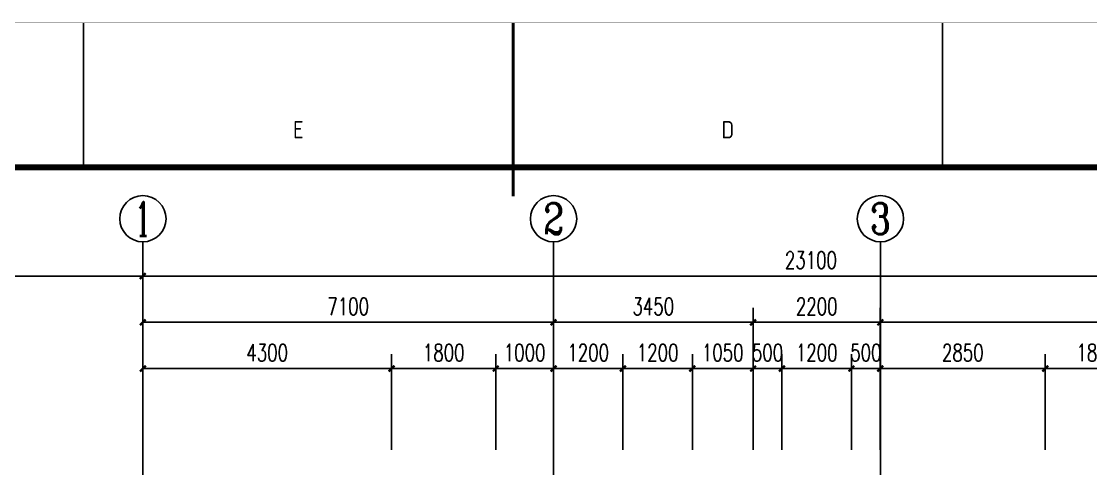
# Model space of a CAD drawing. Extents: x -93062 to 326984, y -142534 to 91021.
# Drawn here: x 85098 to 103584, y 83283 to 91021 of the extents above; entities that cross this region are included whole.
import ezdxf
from ezdxf.enums import TextEntityAlignment as Align

# ---------------------------------------------------------------- set-up
doc = ezdxf.new("R2010")
doc.units = 0
doc.header["$LTSCALE"] = 1000
doc.header["$MEASUREMENT"] = 0
doc.linetypes.add('DOTE', pattern=[2.42, 2, -0.2, 0.02, -0.2])
doc.layers.get('0').update_dxf_attribs({"color": 8})
doc.layers.get('Defpoints').update_dxf_attribs({"color": 8})
for name, color, linetype in [('AXIS', 8, 'Continuous'), ('AXIS_TEXT', 8, 'Continuous'), ('DOTE', 8, 'DOTE')]:
    doc.layers.add(name, color=color, linetype=linetype)
doc.styles.add('_TCH_AXIS', font='COMPLEX', dxfattribs={"bigfont": 'GBCBIG'})
doc.styles.add('_TCH_DIM_T3', font='SIMPLEX', dxfattribs={"width": 0.705882, "bigfont": 'GBCBIG'})
doc.styles.get("Standard").update_dxf_attribs({"font": 'gbenor.shx', "bigfont": 'gbcbig.shx'})
doc.styles.add('TK', font='GEDITXT.SHX', dxfattribs={"width": 0.85, "height": 3.5, "bigfont": 'DXT.SHX'})
doc.dimstyles.new('_TCH_ARCH&&100', dxfattribs={"dimtxt": 297.5, "dimasz": 100, "dimexe": 250, "dimexo": 300, "dimgap": 126.25, "dimtad": 1, "dimdec": 0, "dimzin": 0, "dimdsep": 46, "dimtxsty": '_TCH_DIM_T3', "dimblk": 'ARCHTICK', "dimcen": 0.09, "dimazin": 2, "dimtfac": 1, "dimtdec": 0, "dimtix": 1, "dimtmove": 2, "dimatfit": 3, "dimfxl": 1, "dimtolj": 1, "dimtzin": 0, "dimarcsym": 0})

# ---------------------------------------------------------------- blocks, each defined once
blk = doc.blocks.new('GEDI_WK_A1_V')
at = {"color": 3}
for p, q in [((222.75, 816), (222.75, 841)), ((297, 816), (297, 841)), ((371.25, 816), (371.25, 841))]:
    blk.add_line(p, q, dxfattribs=at)
at = {"color": 3, "const_width": 0.5}
blk.add_lwpolyline([(297, 811), (297, 841)], dxfattribs=at)
at = {"color": 3}
for points, const_width in [([(0, 841), (0, 0), (594, 0), (594, 841)], 0.1), ([(10, 816), (10, 10), (584, 10), (584, 816)], 1)]:
    blk.add_lwpolyline(points, close=True, dxfattribs=dict(at, const_width=const_width))
for s, p in [('E', (259.88, 821)), ('D', (334.12, 821))]:
    blk.add_text(s, height=3, dxfattribs=at).set_placement(p, align=Align.CENTER)
blk = doc.blocks.new('A$C711966D6')
blk.add_blockref('GEDI_WK_A1_V', (0, 0))
at = {"style": 'TK', "width": 0.85}
for tag, height, p in [('PROJECTNAME', 4.75, (529, 44)), ('PHASE', 4, (571, 44)), ('DRAWINGNAME', 4.75, (539, 31))]:
    blk.add_attdef(tag, text='', height=height, dxfattribs=at).set_placement(p, align=Align.MIDDLE_CENTER)
for tag, p, height in [('APPROVE', (416, 32.75), 3.5), ('DESIGN', (461, 32.75), 3.5), ('REVIEW1', (416, 25.75), 3.5), ('DRAW', (461, 25.75), 3.5), ('REVIEW2', (416, 18.75), 3.5), ('PROPORTION', (461, 18.75), 3.5), ('DRAWINGNUMBER', (511, 18.5), 4), ('CHECK', (416, 11.75), 3.5), ('DATE', (461, 11.75), 3.5), ('VERSION', (577, 11.75), 3.5)]:
    blk.add_attdef(tag, p, '', height=height, dxfattribs=at)
blk = doc.blocks.new('是飞洒发时')
at = {"xscale": 100, "yscale": 100, "zscale": 100}
blk.add_blockref('A$C711966D6', (0, 0), dxfattribs=at)
blk = doc.blocks.new('_ArchTick')
at = {"color": 0, "linetype": 'ByBlock', "const_width": 0.4}
blk.add_lwpolyline([(-0.5, -0.5), (0.5, 0.5)], dxfattribs=at)
blk = doc.blocks.new('*D1185')
at = {"layer": 'AXIS', "color": 0, "lineweight": -2, "transparency": 16777216}
for p, q in [((87198, 83608), (87198, 85264)), ((91499, 83608), (91499, 85264)), ((87198, 85014), (91499, 85014))]:
    blk.add_line(p, q, dxfattribs=at)
at = {"layer": 'Defpoints', "color": 0, "transparency": 16777216}
for p in [(91499, 85014), (87198, 83308), (91499, 83308)]:
    blk.add_point(p, dxfattribs=at)
at = {"layer": 'AXIS', "color": 0, "lineweight": -2, "transparency": 16777216, "xscale": 100, "yscale": 100, "zscale": 100, "rotation": 180}
blk.add_blockref('_ArchTick', (87198, 85014), dxfattribs=at)
at = {"layer": 'AXIS', "color": 0, "lineweight": -2, "transparency": 16777216, "xscale": 100, "yscale": 100, "zscale": 100}
blk.add_blockref('_ArchTick', (91499, 85014), dxfattribs=at)
at = {"layer": 'AXIS', "color": 0, "transparency": 16777216, "insert": (89348, 85289), "char_height": 297.5, "attachment_point": 5, "style": '_TCH_DIM_T3'}
blk.add_mtext('\\A1;4300', dxfattribs=at)
blk = doc.blocks.new('*D1186')
at = {"layer": 'AXIS', "color": 0, "lineweight": -2, "transparency": 16777216}
for p, q in [((91499, 83608), (91499, 85264)), ((93299, 83608), (93299, 85264)), ((91499, 85014), (93299, 85014))]:
    blk.add_line(p, q, dxfattribs=at)
at = {"layer": 'Defpoints', "color": 0, "transparency": 16777216}
for p in [(93299, 85014), (91499, 83308), (93299, 83308)]:
    blk.add_point(p, dxfattribs=at)
at = {"layer": 'AXIS', "color": 0, "lineweight": -2, "transparency": 16777216, "xscale": 100, "yscale": 100, "zscale": 100, "rotation": 180}
blk.add_blockref('_ArchTick', (91499, 85014), dxfattribs=at)
at = {"layer": 'AXIS', "color": 0, "lineweight": -2, "transparency": 16777216, "xscale": 100, "yscale": 100, "zscale": 100}
blk.add_blockref('_ArchTick', (93299, 85014), dxfattribs=at)
at = {"layer": 'AXIS', "color": 0, "transparency": 16777216, "insert": (92399, 85289), "char_height": 297.5, "attachment_point": 5, "style": '_TCH_DIM_T3'}
blk.add_mtext('\\A1;1800', dxfattribs=at)
blk = doc.blocks.new('*D1187')
at = {"layer": 'AXIS', "color": 0, "lineweight": -2, "transparency": 16777216}
for p, q in [((93299, 83608), (93299, 85264)), ((94298, 83608), (94298, 85264)), ((93299, 85014), (94298, 85014))]:
    blk.add_line(p, q, dxfattribs=at)
at = {"layer": 'Defpoints', "color": 0, "transparency": 16777216}
for p in [(94298, 85014), (93299, 83308), (94298, 83308)]:
    blk.add_point(p, dxfattribs=at)
at = {"layer": 'AXIS', "color": 0, "lineweight": -2, "transparency": 16777216, "xscale": 100, "yscale": 100, "zscale": 100, "rotation": 180}
blk.add_blockref('_ArchTick', (93299, 85014), dxfattribs=at)
at = {"layer": 'AXIS', "color": 0, "lineweight": -2, "transparency": 16777216, "xscale": 100, "yscale": 100, "zscale": 100}
blk.add_blockref('_ArchTick', (94298, 85014), dxfattribs=at)
at = {"layer": 'AXIS', "color": 0, "transparency": 16777216, "insert": (93798, 85289), "char_height": 297.5, "attachment_point": 5, "style": '_TCH_DIM_T3'}
blk.add_mtext('\\A1;1000', dxfattribs=at)
blk = doc.blocks.new('*D1188')
at = {"layer": 'AXIS', "color": 0, "lineweight": -2, "transparency": 16777216}
for p, q in [((94298, 83608), (94298, 85264)), ((95498, 83608), (95498, 85264)), ((94298, 85014), (95498, 85014))]:
    blk.add_line(p, q, dxfattribs=at)
at = {"layer": 'Defpoints', "color": 0, "transparency": 16777216}
for p in [(95498, 85014), (94298, 83308), (95498, 83308)]:
    blk.add_point(p, dxfattribs=at)
at = {"layer": 'AXIS', "color": 0, "lineweight": -2, "transparency": 16777216, "xscale": 100, "yscale": 100, "zscale": 100, "rotation": 180}
blk.add_blockref('_ArchTick', (94298, 85014), dxfattribs=at)
at = {"layer": 'AXIS', "color": 0, "lineweight": -2, "transparency": 16777216, "xscale": 100, "yscale": 100, "zscale": 100}
blk.add_blockref('_ArchTick', (95498, 85014), dxfattribs=at)
at = {"layer": 'AXIS', "color": 0, "transparency": 16777216, "insert": (94898, 85289), "char_height": 297.5, "attachment_point": 5, "style": '_TCH_DIM_T3'}
blk.add_mtext('\\A1;1200', dxfattribs=at)
blk = doc.blocks.new('*D1189')
at = {"layer": 'AXIS', "color": 0, "lineweight": -2, "transparency": 16777216}
for p, q in [((95498, 83608), (95498, 85264)), ((96698, 83608), (96698, 85264)), ((95498, 85014), (96698, 85014))]:
    blk.add_line(p, q, dxfattribs=at)
at = {"layer": 'Defpoints', "color": 0, "transparency": 16777216}
for p in [(96698, 85014), (95498, 83308), (96698, 83308)]:
    blk.add_point(p, dxfattribs=at)
at = {"layer": 'AXIS', "color": 0, "lineweight": -2, "transparency": 16777216, "xscale": 100, "yscale": 100, "zscale": 100, "rotation": 180}
blk.add_blockref('_ArchTick', (95498, 85014), dxfattribs=at)
at = {"layer": 'AXIS', "color": 0, "lineweight": -2, "transparency": 16777216, "xscale": 100, "yscale": 100, "zscale": 100}
blk.add_blockref('_ArchTick', (96698, 85014), dxfattribs=at)
at = {"layer": 'AXIS', "color": 0, "transparency": 16777216, "insert": (96098, 85289), "char_height": 297.5, "attachment_point": 5, "style": '_TCH_DIM_T3'}
blk.add_mtext('\\A1;1200', dxfattribs=at)
blk = doc.blocks.new('*D1190')
at = {"layer": 'AXIS', "color": 0, "lineweight": -2, "transparency": 16777216}
for p, q in [((96698, 83608), (96698, 85264)), ((97748, 83608), (97748, 85264)), ((96698, 85014), (97748, 85014))]:
    blk.add_line(p, q, dxfattribs=at)
at = {"layer": 'Defpoints', "color": 0, "transparency": 16777216}
for p in [(97748, 85014), (96698, 83308), (97748, 83308)]:
    blk.add_point(p, dxfattribs=at)
at = {"layer": 'AXIS', "color": 0, "lineweight": -2, "transparency": 16777216, "xscale": 100, "yscale": 100, "zscale": 100, "rotation": 180}
blk.add_blockref('_ArchTick', (96698, 85014), dxfattribs=at)
at = {"layer": 'AXIS', "color": 0, "lineweight": -2, "transparency": 16777216, "xscale": 100, "yscale": 100, "zscale": 100}
blk.add_blockref('_ArchTick', (97748, 85014), dxfattribs=at)
at = {"layer": 'AXIS', "color": 0, "transparency": 16777216, "insert": (97223, 85289), "char_height": 297.5, "attachment_point": 5, "style": '_TCH_DIM_T3'}
blk.add_mtext('\\A1;1050', dxfattribs=at)
blk = doc.blocks.new('*D1191')
at = {"layer": 'AXIS', "color": 0, "lineweight": -2, "transparency": 16777216}
for p, q in [((97748, 83608), (97748, 85264)), ((98248, 83608), (98248, 85264)), ((97748, 85014), (97648, 85014)), ((97748, 85014), (98248, 85014)), ((98248, 85014), (98348, 85014))]:
    blk.add_line(p, q, dxfattribs=at)
at = {"layer": 'Defpoints', "color": 0, "transparency": 16777216}
for p in [(98248, 85014), (97748, 83308), (98248, 83308)]:
    blk.add_point(p, dxfattribs=at)
at = {"layer": 'AXIS', "color": 0, "lineweight": -2, "transparency": 16777216, "xscale": 100, "yscale": 100, "zscale": 100}
blk.add_blockref('_ArchTick', (97748, 85014), dxfattribs=at)
at = {"layer": 'AXIS', "color": 0, "lineweight": -2, "transparency": 16777216, "xscale": 100, "yscale": 100, "zscale": 100, "rotation": 180}
blk.add_blockref('_ArchTick', (98248, 85014), dxfattribs=at)
at = {"layer": 'AXIS', "color": 0, "transparency": 16777216, "insert": (97998, 85289), "char_height": 297.5, "attachment_point": 5, "style": '_TCH_DIM_T3'}
blk.add_mtext('\\A1;500', dxfattribs=at)
blk = doc.blocks.new('*D1192')
at = {"layer": 'AXIS', "color": 0, "lineweight": -2, "transparency": 16777216}
for p, q in [((98248, 83608), (98248, 85264)), ((99448, 83608), (99448, 85264)), ((98248, 85014), (99448, 85014))]:
    blk.add_line(p, q, dxfattribs=at)
at = {"layer": 'Defpoints', "color": 0, "transparency": 16777216}
for p in [(99448, 85014), (98248, 83308), (99448, 83308)]:
    blk.add_point(p, dxfattribs=at)
at = {"layer": 'AXIS', "color": 0, "lineweight": -2, "transparency": 16777216, "xscale": 100, "yscale": 100, "zscale": 100, "rotation": 180}
blk.add_blockref('_ArchTick', (98248, 85014), dxfattribs=at)
at = {"layer": 'AXIS', "color": 0, "lineweight": -2, "transparency": 16777216, "xscale": 100, "yscale": 100, "zscale": 100}
blk.add_blockref('_ArchTick', (99448, 85014), dxfattribs=at)
at = {"layer": 'AXIS', "color": 0, "transparency": 16777216, "insert": (98848, 85289), "char_height": 297.5, "attachment_point": 5, "style": '_TCH_DIM_T3'}
blk.add_mtext('\\A1;1200', dxfattribs=at)
blk = doc.blocks.new('*D1193')
at = {"layer": 'AXIS', "color": 0, "lineweight": -2, "transparency": 16777216}
for p, q in [((99448, 83608), (99448, 85264)), ((99948, 83608), (99948, 85264)), ((99448, 85014), (99348, 85014)), ((99448, 85014), (99948, 85014)), ((99948, 85014), (100048, 85014))]:
    blk.add_line(p, q, dxfattribs=at)
at = {"layer": 'Defpoints', "color": 0, "transparency": 16777216}
for p in [(99948, 85014), (99448, 83308), (99948, 83308)]:
    blk.add_point(p, dxfattribs=at)
at = {"layer": 'AXIS', "color": 0, "lineweight": -2, "transparency": 16777216, "xscale": 100, "yscale": 100, "zscale": 100}
blk.add_blockref('_ArchTick', (99448, 85014), dxfattribs=at)
at = {"layer": 'AXIS', "color": 0, "lineweight": -2, "transparency": 16777216, "xscale": 100, "yscale": 100, "zscale": 100, "rotation": 180}
blk.add_blockref('_ArchTick', (99948, 85014), dxfattribs=at)
at = {"layer": 'AXIS', "color": 0, "transparency": 16777216, "insert": (99698, 85289), "char_height": 297.5, "attachment_point": 5, "style": '_TCH_DIM_T3'}
blk.add_mtext('\\A1;500', dxfattribs=at)
blk = doc.blocks.new('*D1194')
at = {"layer": 'AXIS', "color": 0, "lineweight": -2, "transparency": 16777216}
for p, q in [((99948, 83608), (99948, 85264)), ((102799, 83608), (102799, 85264)), ((99948, 85014), (102799, 85014))]:
    blk.add_line(p, q, dxfattribs=at)
at = {"layer": 'Defpoints', "color": 0, "transparency": 16777216}
for p in [(102799, 85014), (99948, 83308), (102799, 83308)]:
    blk.add_point(p, dxfattribs=at)
at = {"layer": 'AXIS', "color": 0, "lineweight": -2, "transparency": 16777216, "xscale": 100, "yscale": 100, "zscale": 100, "rotation": 180}
blk.add_blockref('_ArchTick', (99948, 85014), dxfattribs=at)
at = {"layer": 'AXIS', "color": 0, "lineweight": -2, "transparency": 16777216, "xscale": 100, "yscale": 100, "zscale": 100}
blk.add_blockref('_ArchTick', (102799, 85014), dxfattribs=at)
at = {"layer": 'AXIS', "color": 0, "transparency": 16777216, "insert": (101374, 85289), "char_height": 297.5, "attachment_point": 5, "style": '_TCH_DIM_T3'}
blk.add_mtext('\\A1;2850', dxfattribs=at)
blk = doc.blocks.new('*D1195')
at = {"layer": 'AXIS', "color": 0, "lineweight": -2, "transparency": 16777216}
for p, q in [((102799, 83608), (102799, 85264)), ((104599, 83608), (104599, 85264)), ((102799, 85014), (104599, 85014))]:
    blk.add_line(p, q, dxfattribs=at)
at = {"layer": 'Defpoints', "color": 0, "transparency": 16777216}
for p in [(104599, 85014), (102799, 83308), (104599, 83308)]:
    blk.add_point(p, dxfattribs=at)
at = {"layer": 'AXIS', "color": 0, "lineweight": -2, "transparency": 16777216, "xscale": 100, "yscale": 100, "zscale": 100, "rotation": 180}
blk.add_blockref('_ArchTick', (102799, 85014), dxfattribs=at)
at = {"layer": 'AXIS', "color": 0, "lineweight": -2, "transparency": 16777216, "xscale": 100, "yscale": 100, "zscale": 100}
blk.add_blockref('_ArchTick', (104599, 85014), dxfattribs=at)
at = {"layer": 'AXIS', "color": 0, "transparency": 16777216, "insert": (103699, 85289), "char_height": 297.5, "attachment_point": 5, "style": '_TCH_DIM_T3'}
blk.add_mtext('\\A1;1800', dxfattribs=at)
blk = doc.blocks.new('*D1247')
at = {"layer": 'AXIS', "color": 0, "lineweight": -2, "transparency": 16777216}
for p, q in [((87198, 84408), (87198, 86064)), ((94298, 84408), (94298, 86064)), ((87198, 85814), (94298, 85814))]:
    blk.add_line(p, q, dxfattribs=at)
at = {"layer": 'Defpoints', "color": 0, "transparency": 16777216}
for p in [(94298, 85814), (87198, 84108), (94298, 84108)]:
    blk.add_point(p, dxfattribs=at)
at = {"layer": 'AXIS', "color": 0, "lineweight": -2, "transparency": 16777216, "xscale": 100, "yscale": 100, "zscale": 100, "rotation": 180}
blk.add_blockref('_ArchTick', (87198, 85814), dxfattribs=at)
at = {"layer": 'AXIS', "color": 0, "lineweight": -2, "transparency": 16777216, "xscale": 100, "yscale": 100, "zscale": 100}
blk.add_blockref('_ArchTick', (94298, 85814), dxfattribs=at)
at = {"layer": 'AXIS', "color": 0, "transparency": 16777216, "insert": (90748, 86089), "char_height": 297.5, "attachment_point": 5, "style": '_TCH_DIM_T3'}
blk.add_mtext('\\A1;7100', dxfattribs=at)
blk = doc.blocks.new('*D1248')
at = {"layer": 'AXIS', "color": 0, "lineweight": -2, "transparency": 16777216}
for p, q in [((94298, 84408), (94298, 86064)), ((97748, 84408), (97748, 86064)), ((94298, 85814), (97748, 85814))]:
    blk.add_line(p, q, dxfattribs=at)
at = {"layer": 'Defpoints', "color": 0, "transparency": 16777216}
for p in [(97748, 85814), (94298, 84108), (97748, 84108)]:
    blk.add_point(p, dxfattribs=at)
at = {"layer": 'AXIS', "color": 0, "lineweight": -2, "transparency": 16777216, "xscale": 100, "yscale": 100, "zscale": 100, "rotation": 180}
blk.add_blockref('_ArchTick', (94298, 85814), dxfattribs=at)
at = {"layer": 'AXIS', "color": 0, "lineweight": -2, "transparency": 16777216, "xscale": 100, "yscale": 100, "zscale": 100}
blk.add_blockref('_ArchTick', (97748, 85814), dxfattribs=at)
at = {"layer": 'AXIS', "color": 0, "transparency": 16777216, "insert": (96023, 86089), "char_height": 297.5, "attachment_point": 5, "style": '_TCH_DIM_T3'}
blk.add_mtext('\\A1;3450', dxfattribs=at)
blk = doc.blocks.new('*D1249')
at = {"layer": 'AXIS', "color": 0, "lineweight": -2, "transparency": 16777216}
for p, q in [((97748, 84408), (97748, 86064)), ((99948, 84408), (99948, 86064)), ((97748, 85814), (99948, 85814))]:
    blk.add_line(p, q, dxfattribs=at)
at = {"layer": 'Defpoints', "color": 0, "transparency": 16777216}
for p in [(99948, 85814), (97748, 84108), (99948, 84108)]:
    blk.add_point(p, dxfattribs=at)
at = {"layer": 'AXIS', "color": 0, "lineweight": -2, "transparency": 16777216, "xscale": 100, "yscale": 100, "zscale": 100, "rotation": 180}
blk.add_blockref('_ArchTick', (97748, 85814), dxfattribs=at)
at = {"layer": 'AXIS', "color": 0, "lineweight": -2, "transparency": 16777216, "xscale": 100, "yscale": 100, "zscale": 100}
blk.add_blockref('_ArchTick', (99948, 85814), dxfattribs=at)
at = {"layer": 'AXIS', "color": 0, "transparency": 16777216, "insert": (98848, 86089), "char_height": 297.5, "attachment_point": 5, "style": '_TCH_DIM_T3'}
blk.add_mtext('\\A1;2200', dxfattribs=at)
blk = doc.blocks.new('*D1250')
at = {"layer": 'AXIS', "color": 0, "lineweight": -2, "transparency": 16777216}
for p, q in [((99948, 84408), (99948, 86064)), ((110298, 84408), (110298, 86064)), ((99948, 85814), (110298, 85814))]:
    blk.add_line(p, q, dxfattribs=at)
at = {"layer": 'Defpoints', "color": 0, "transparency": 16777216}
for p in [(110298, 85814), (99948, 84108), (110298, 84108)]:
    blk.add_point(p, dxfattribs=at)
at = {"layer": 'AXIS', "color": 0, "lineweight": -2, "transparency": 16777216, "xscale": 100, "yscale": 100, "zscale": 100, "rotation": 180}
blk.add_blockref('_ArchTick', (99948, 85814), dxfattribs=at)
at = {"layer": 'AXIS', "color": 0, "lineweight": -2, "transparency": 16777216, "xscale": 100, "yscale": 100, "zscale": 100}
blk.add_blockref('_ArchTick', (110298, 85814), dxfattribs=at)
at = {"layer": 'AXIS', "color": 0, "transparency": 16777216, "insert": (105123, 86089), "char_height": 297.5, "attachment_point": 5, "style": '_TCH_DIM_T3'}
blk.add_mtext('\\A1;10350', dxfattribs=at)
blk = doc.blocks.new('*D1251')
at = {"layer": 'AXIS', "color": 0, "lineweight": -2, "transparency": 16777216}
for p, q in [((79698, 84408), (79698, 86864)), ((87198, 84408), (87198, 86864)), ((79698, 86614), (87198, 86614))]:
    blk.add_line(p, q, dxfattribs=at)
at = {"layer": 'Defpoints', "color": 0, "transparency": 16777216}
for p in [(87198, 86614), (79698, 84108), (87198, 84108)]:
    blk.add_point(p, dxfattribs=at)
at = {"layer": 'AXIS', "color": 0, "lineweight": -2, "transparency": 16777216, "xscale": 100, "yscale": 100, "zscale": 100, "rotation": 180}
blk.add_blockref('_ArchTick', (79698, 86614), dxfattribs=at)
at = {"layer": 'AXIS', "color": 0, "lineweight": -2, "transparency": 16777216, "xscale": 100, "yscale": 100, "zscale": 100}
blk.add_blockref('_ArchTick', (87198, 86614), dxfattribs=at)
at = {"layer": 'AXIS', "color": 0, "transparency": 16777216, "insert": (83448, 86889), "char_height": 297.5, "attachment_point": 5, "style": '_TCH_DIM_T3'}
blk.add_mtext('\\A1;7500', dxfattribs=at)
blk = doc.blocks.new('*D1252')
at = {"layer": 'AXIS', "color": 0, "lineweight": -2, "transparency": 16777216}
for p, q in [((87198, 84408), (87198, 86864)), ((110298, 84408), (110298, 86864)), ((87198, 86614), (110298, 86614))]:
    blk.add_line(p, q, dxfattribs=at)
at = {"layer": 'Defpoints', "color": 0, "transparency": 16777216}
for p in [(110298, 86614), (87198, 84108), (110298, 84108)]:
    blk.add_point(p, dxfattribs=at)
at = {"layer": 'AXIS', "color": 0, "lineweight": -2, "transparency": 16777216, "xscale": 100, "yscale": 100, "zscale": 100, "rotation": 180}
blk.add_blockref('_ArchTick', (87198, 86614), dxfattribs=at)
at = {"layer": 'AXIS', "color": 0, "lineweight": -2, "transparency": 16777216, "xscale": 100, "yscale": 100, "zscale": 100}
blk.add_blockref('_ArchTick', (110298, 86614), dxfattribs=at)
at = {"layer": 'AXIS', "color": 0, "transparency": 16777216, "insert": (98748, 86889), "char_height": 297.5, "attachment_point": 5, "style": '_TCH_DIM_T3'}
blk.add_mtext('\\A1;23100', dxfattribs=at)

msp = doc.modelspace()

# ---------------------------------------------------------------- linework, layer by layer
at = {"layer": 'AXIS'}
for p, q in [((87198.4, 84000.9), (87198.4, 87207)), ((94298.4, 84000.9), (94298.4, 87207)), ((99948.4, 84000.9), (99948.4, 87207))]:
    msp.add_line(p, q, dxfattribs=at)
for centre in [(87198.4, 87607), (94298.4, 87607), (99948.4, 87607)]:
    msp.add_circle(centre, 400, dxfattribs=at)
at = {"layer": 'DOTE'}
for points in [[(87198.4, 22372.1), (87198.4, 86156)], [(94298.4, 21872.1), (94298.4, 86156)], [(99948.4, 22372.1), (99948.4, 86156)]]:
    msp.add_lwpolyline(points, dxfattribs=at)

# ---------------------------------------------------------------- block references
msp.add_blockref('是飞洒发时', (63898.5, 6896))

# ---------------------------------------------------------------- texts
at = {"layer": 'AXIS_TEXT', "style": '_TCH_AXIS'}
for s, height, p, p2 in [('1', 588.3, (87072.3, 87312.9), (87324.4, 87312.9)), ('2', 532.5, (94120.9, 87340.7), (94475.9, 87340.7)), ('3', 532.5, (99770.9, 87340.7), (100125.9, 87340.7))]:
    msp.add_text(s, height=height, dxfattribs=at).set_placement(p, p2, align=Align.FIT)

# ---------------------------------------------------------------- dimensions: what is measured, and where the dimension line sits
at = {"layer": 'AXIS'}
for p1, p2, distance, picture, middle in [((79698.4, 84107.7), (87198.4, 84107.7), 2506.1, '*D1251', (83448.4, 86888.8)), ((87198.4, 84107.7), (110298.4, 84107.7), 2506.1, '*D1252', (98748.4, 86888.8)), ((87198.4, 84107.7), (94298.4, 84107.7), 1706.1, '*D1247', (90748.4, 86088.8)), ((94298.4, 84107.7), (97748.4, 84107.7), 1706.1, '*D1248', (96023.4, 86088.8)), ((97748.4, 84107.7), (99948.4, 84107.7), 1706.1, '*D1249', (98848.4, 86088.8)), ((99948.4, 84107.7), (110298.4, 84107.7), 1706.1, '*D1250', (105123.4, 86088.8)), ((87198.4, 83307.7), (91498.6, 83307.7), 1706.1, '*D1185', (89348.5, 85288.8)), ((91498.6, 83307.7), (93298.6, 83307.7), 1706.1, '*D1186', (92398.6, 85288.8)), ((93298.6, 83307.7), (94298.4, 83307.7), 1706.1, '*D1187', (93798.5, 85288.8)), ((94298.4, 83307.7), (95498.3, 83307.7), 1706.1, '*D1188', (94898.4, 85288.8)), ((95498.3, 83307.7), (96698.3, 83307.7), 1706.1, '*D1189', (96098.3, 85288.8)), ((96698.3, 83307.7), (97748.4, 83307.7), 1706.1, '*D1190', (97223.4, 85288.8)), ((97748.4, 83307.7), (98248.4, 83307.7), 1706.1, '*D1191', (97998.4, 85288.8)), ((98248.4, 83307.7), (99448.4, 83307.7), 1706.1, '*D1192', (98848.4, 85288.8)), ((99448.4, 83307.7), (99948.4, 83307.7), 1706.1, '*D1193', (99698.4, 85288.8)), ((99948.4, 83307.7), (102798.8, 83307.7), 1706.1, '*D1194', (101373.6, 85288.8)), ((102798.8, 83307.7), (104598.8, 83307.7), 1706.1, '*D1195', (103698.8, 85288.8))]:
    dim = msp.add_aligned_dim(p1=p1, p2=p2, distance=distance, dimstyle='_TCH_ARCH&&100', dxfattribs=at)
    dim.commit()
    dim.dimension.update_dxf_attribs({"geometry": picture, "text_midpoint": middle})

doc.saveas('drawing.dxf')
